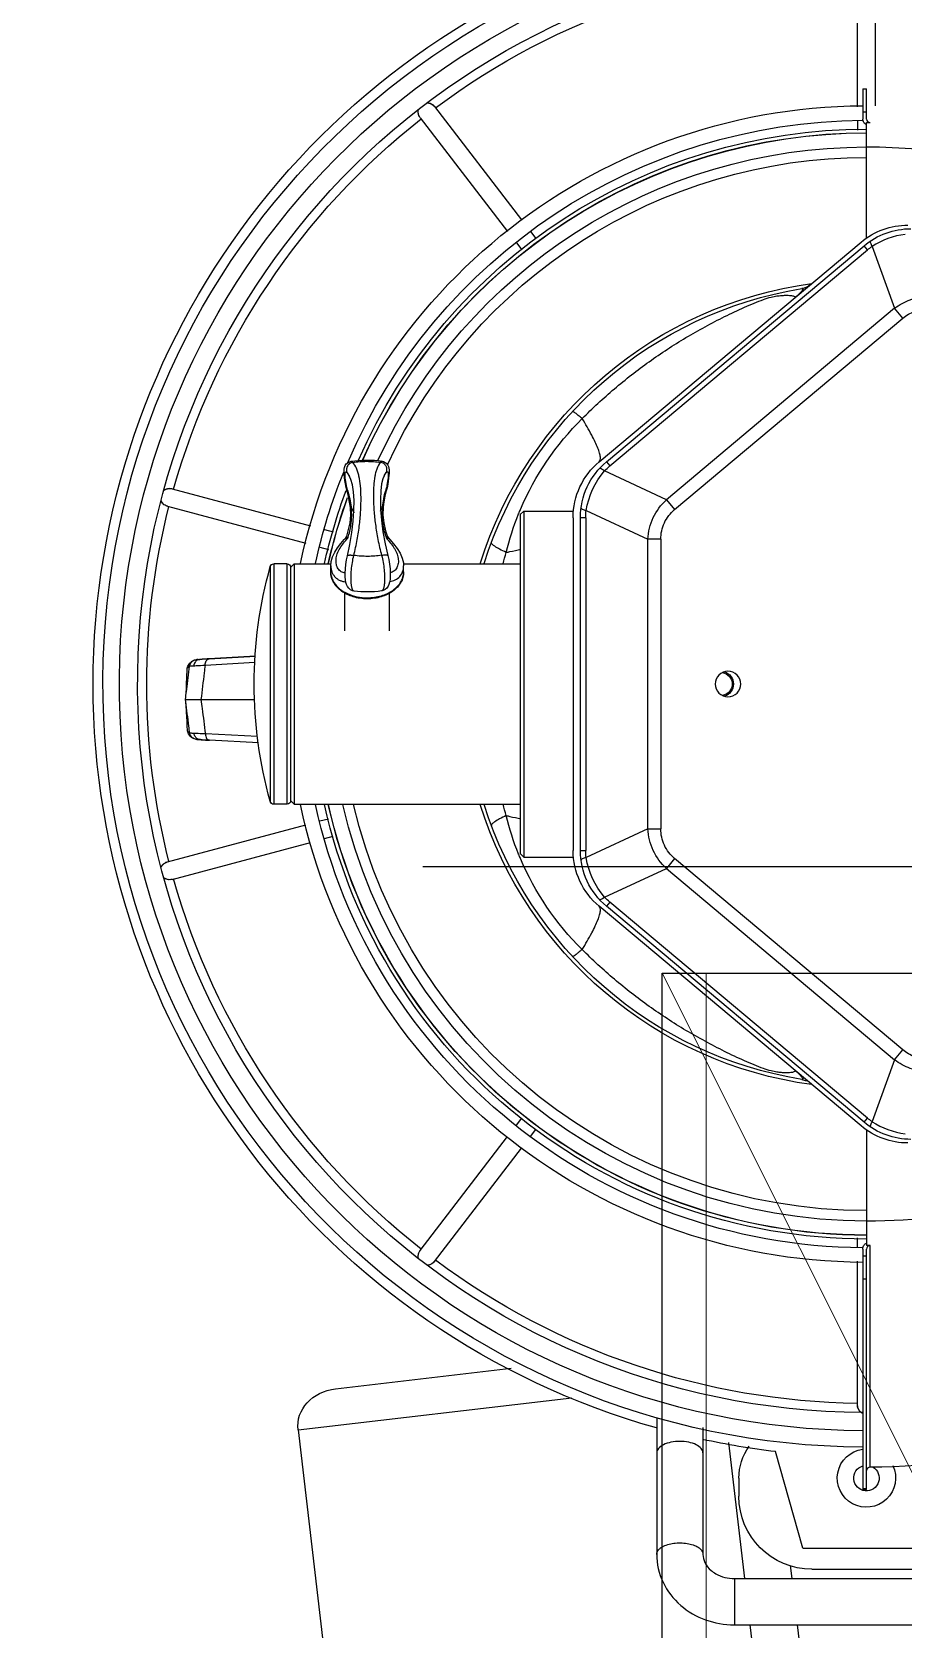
# Model space of a CAD drawing. Header units: millimetres. Extents: x 12325263 to 13848842, y -1463133 to 573208.
# Drawn here: x 12575274.5 to 12575513.5, y -836980.2 to -836541.7 of the extents above; entities that cross this region are included whole.
import ezdxf
from ezdxf.xclip import XClip

# ---------------------------------------------------------------- set-up
doc = ezdxf.new("R2010")
doc.units = ezdxf.units.MM
doc.header["$LTSCALE"] = 1000
doc.header["$XCLIPFRAME"] = 0
doc.linetypes.add('DASH', pattern=[0.35, 0.25, -0.1])
for name, color, linetype in [('fur202301', 252, 'Continuous'), ('WALL', 5, 'Continuous'), ('WALL-SHATCH', 8, 'Continuous'), ('建筑-楼板开洞', 251, 'Continuous')]:
    doc.layers.add(name, color=color, linetype=linetype)

# ---------------------------------------------------------------- blocks, each defined once
blk = doc.blocks.new('adgshg13-A$C7F010FC0')
at = {"layer": 'WALL-SHATCH'}
h = blk.add_hatch(color=256, dxfattribs=at)
h.dxf.hatch_style = 1
h.paths.add_polyline_path([(-60384.17, -16880.9), (-763.16, 197.48), (12587.62, -13153.3), (12587.62, -157996.02), (-162964.85, -188820.43), (-171262.38, -180522.9), (-171262.38, -31310.9), (-150707.19, -10755.71), (-131860.08, -7980.9), (-99162.38, -7980.9), (-99162.38, -4980.9), (-76620.43, -4980.9), (-70107.65, -16880.9)], flags=16)
h.paths.add_polyline_path([(-60091.23, -16380.9), (-646.88, 646.88), (12987.62, -12987.62), (12987.62, -158331.9), (-163100.58, -189250.38), (-171662.38, -180688.59), (-171662.38, -31145.21), (-150777.9, -10260.73), (-131896.69, -7480.9), (-99562.38, -7480.9), (-99562.38, -4580.9), (-76365.55, -4580.9), (-69907.51, -16380.9)])
blk = doc.blocks.new('A$C4C7A72D3')
at = {"layer": 'WALL', "color": 1}
blk.add_blockref('adgshg13-A$C7F010FC0', (210433.01, 205503.57), dxfattribs=at)
blk = doc.blocks.new('asdgag2019062015124153300')
at = {"color": 1, "linetype": 'DASH', "lineweight": 9, "ltscale": 200}
blk.add_line((0, -600), (1200, 0), dxfattribs=at)
at = {"color": 1, "lineweight": 9}
blk.add_line((0, -587.88), (1200, -587.88), dxfattribs=at)
at = {"color": 2}
blk.add_lwpolyline([(0, 0), (1200, 0), (1200, -600), (0, -600)], close=True, dxfattribs=at)
blk = doc.blocks.new('asdgag2019061814540468187')
at = {"color": 2}
for p, q in [((66.69, -453.71), (66.69, -381.29)), ((79.39, -453.71), (79.39, -381.29)), ((81.98, -432.5), (81.98, -398.5)), ((87.78, -435), (87.78, -400)), ((221.82, -409.77), (224.53, -407.5)), ((224.53, -407.5), (277.09, -470.14)), ((372.87, -470.14), (425.43, -407.5)), ((425.43, -407.5), (428.14, -409.77)), ((221.82, -409.77), (204.84, -415.96)), ((274.38, -472.41), (221.82, -409.77)), ((428.14, -409.77), (375.58, -472.41)), ((445.12, -415.96), (428.14, -409.77)), ((483.73, -415), (520, -415)), ((103.85, -417.5), (169.87, -417.5)), ((103.85, -417.5), (103.85, -418.5)), ((169.87, -418.5), (103.85, -418.5)), ((104.14, -418.5), (104.14, -417.5)), ((127.08, -420), (166.49, -420)), ((161.59, -417.5), (161.59, -418.5)), ((167.98, -418.5), (167.98, -417.5)), ((169.87, -418.5), (169.87, -418.5)), ((170.48, -420), (172.9, -420)), ((202.7, -417.5), (170.81, -417.5)), ((203.66, -418.96), (263.98, -490.86)), ((204.66, -418.15), (205.78, -417.21)), ((204.66, -418.15), (263.98, -488.86)), ((205.78, -417.21), (265.11, -487.91)), ((384.85, -487.91), (444.18, -417.21)), ((385.97, -488.86), (445.3, -418.15)), ((385.97, -490.86), (446.3, -418.96)), ((444.18, -417.21), (445.3, -418.15)), ((447.26, -417.5), (479.15, -417.5)), ((479.48, -420), (477.06, -420)), ((480.09, -417.5), (488.37, -417.5)), ((480.09, -418.5), (480.09, -418.5)), ((488.37, -418.5), (480.09, -418.5)), ((481.98, -417.5), (481.98, -418.5)), ((483.47, -420), (522.41, -420)), ((488.37, -418.5), (488.37, -417.5)), ((45.94, -434), (66.69, -436.43)), ((79.39, -437.91), (82.96, -438.33)), ((87.78, -435), (114.26, -442.5)), ((66.69, -449.51), (54.36, -448.07)), ((116.74, -455.36), (79.39, -450.99)), ((79.39, -453.71), (66.69, -453.71)), ((106.98, -452.5), (101.98, -452.5)), ((120.89, -462.36), (86.03, -462.36)), ((266.49, -489.35), (274.38, -472.41)), ((277.09, -470.14), (274.38, -472.41)), ((375.58, -472.41), (372.87, -470.14)), ((375.58, -472.41), (383.47, -489.35)), ((123.65, -475.06), (86.03, -475.06)), ((285.22, -477.46), (277.32, -494.4)), ((285.22, -477.46), (285.22, -473.93)), ((364.74, -473.93), (285.22, -473.93)), ((285.22, -477.46), (364.74, -477.46)), ((364.74, -473.93), (364.74, -477.46)), ((372.64, -494.4), (364.74, -477.46)), ((265.11, -487.91), (263.98, -488.86)), ((385.97, -488.86), (384.85, -487.91)), ((279.31, -496), (279.31, -494.54)), ((370.65, -494.54), (279.31, -494.54)), ((370.65, -494.54), (370.65, -496)), ((120.25, -573.48), (129.03, -498.31)), ((277.48, -511.5), (277.48, -497.92)), ((279.31, -496), (370.65, -496)), ((370.65, -498), (279.31, -498)), ((372.48, -511.5), (372.48, -497.92)), ((200.73, -509.69), (202.65, -508.22)), ((449.23, -509.69), (447.31, -508.22)), ((166.45, -535.99), (197.55, -512.13)), ((203.9, -513.56), (205.82, -512.09)), ((278.48, -512.5), (277.48, -511.5)), ((372.48, -511.5), (277.48, -511.5)), ((371.48, -512.5), (278.48, -512.5)), ((291.98, -574.5), (291.98, -512.5)), ((357.98, -544.54), (357.98, -512.5)), ((371.48, -512.5), (372.48, -511.5)), ((446.06, -513.56), (444.14, -512.09)), ((483.51, -535.99), (452.41, -512.13)), ((131.52, -563.17), (137.15, -515.02)), ((169.5, -539.96), (200.73, -515.99)), ((480.46, -539.96), (449.23, -515.99)), ((166.47, -535.98), (165.8, -536.72)), ((484.51, -538.09), (484.52, -537.65)), ((167.5, -540.46), (167.63, -540.5)), ((480.45, -539.95), (481.33, -540.4)), ((355.74, -544.5), (357.43, -544.5)), ((358.21, -544.55), (357.4, -544.5)), ((339.58, -548.35), (349.94, -548.35)), ((350.53, -550.57), (350.53, -550.57)), ((360.23, -548.81), (360.23, -548.81)), ((365.01, -548.6), (365.01, -548.6)), ((365.1, -549.27), (365.1, -549.08)), ((365.67, -549.01), (365.67, -549.01)), ((378.88, -549.06), (378, -549.27)), ((382.14, -549.84), (383.01, -549.25)), ((386.17, -550.38), (386.17, -550.38)), ((348.38, -554.43), (348.38, -554.59)), ((339.58, -560.65), (349.93, -560.65)), ((350.49, -558.12), (350.49, -558.12)), ((360.17, -559.93), (360.17, -559.93)), ((365.61, -560.12), (365.61, -560.12)), ((382.95, -560), (381.96, -559.31)), ((381.96, -559.31), (381.96, -559.31)), ((386.13, -558.92), (386.13, -558.93)), ((120.25, -573.48), (40.79, -564.19)), ((282.54, -566.22), (283.17, -563.88)), ((287.38, -567.47), (288.01, -565.13)), ((355.74, -564.5), (355.68, -564.5)), ((355.74, -564.5), (357.46, -564.5)), ((357.43, -564.5), (357.37, -564.5)), ((357.98, -574.5), (357.98, -564.45)), ((362.58, -567.47), (361.95, -565.13)), ((367.42, -566.22), (366.79, -563.88)), ((271.34, -608.01), (281.51, -570.08)), ((276.17, -609.3), (286.35, -571.33)), ((373.78, -609.3), (363.61, -571.33)), ((378.61, -608.01), (368.45, -570.08)), ((292.98, -575.5), (291.98, -574.5)), ((357.98, -574.5), (291.98, -574.5)), ((291.98, -576.5), (291.98, -580.12)), ((291.98, -576.5), (357.98, -576.5)), ((356.98, -575.5), (292.98, -575.5)), ((356.98, -575.5), (357.98, -574.5)), ((357.98, -576.5), (357.98, -580.12)), ((357.98, -580.12), (291.98, -580.12)), ((357.25, -581.08), (292.71, -581.08)), ((308.87, -584.35), (309.54, -597.81)), ((308.88, -584.35), (309.55, -597.81)), ((310.58, -584.62), (311.29, -598.9)), ((320.71, -600.11), (320.77, -585.41)), ((330.15, -598.97), (330.94, -585.31)), ((331.9, -597.9), (332.63, -585.18)), ((332.64, -585.18), (331.9, -597.96)), ((309.54, -597.81), (309.59, -598.64)), ((309.55, -597.87), (309.55, -597.81)), ((309.55, -597.87), (309.55, -597.87)), ((309.59, -598.64), (309.67, -599.82)), ((309.67, -599.82), (309.72, -600.44)), ((309.71, -600.28), (309.71, -600.32)), ((309.72, -600.35), (309.71, -600.29)), ((309.71, -600.32), (309.72, -600.73)), ((309.71, -600.32), (309.72, -600.44)), ((309.72, -600.46), (309.72, -600.4)), ((320.7, -604.08), (320.71, -600.11)), ((331.7, -600.53), (331.77, -599.87)), ((331.71, -600.41), (331.7, -600.53)), ((331.71, -600.37), (331.71, -600.41)), ((331.71, -600.37), (331.71, -600.44)), ((331.9, -597.95), (331.9, -597.9)), ((309.72, -600.73), (309.73, -600.91)), ((310.07, -602.28), (310.33, -602.62)), ((310.31, -602.59), (310.56, -602.94)), ((310.33, -602.62), (310.72, -602.92)), ((310.56, -602.94), (311.32, -603.56)), ((310.72, -602.92), (310.77, -602.95)), ((310.77, -602.95), (311.5, -603.19)), ((311.32, -603.56), (312.11, -603.79)), ((312.11, -603.79), (312.4, -603.81)), ((312.11, -603.79), (312.11, -603.79)), ((312.4, -603.81), (312.72, -603.83)), ((312.72, -603.83), (313.03, -603.86)), ((313.03, -603.86), (313.34, -603.87)), ((313.34, -603.87), (313.8, -603.9)), ((313.8, -603.9), (314.4, -603.93)), ((314.4, -603.93), (316.28, -604.01)), ((316.28, -604.01), (316.97, -604.05)), ((316.97, -604.05), (317.37, -604.07)), ((317.37, -604.07), (317.75, -604.09)), ((317.75, -604.09), (318.11, -604.11)), ((318.11, -604.11), (318.43, -604.13)), ((318.43, -604.13), (318.72, -604.16)), ((318.72, -604.16), (318.96, -604.18)), ((318.96, -604.18), (319.17, -604.19)), ((319.17, -604.19), (319.38, -604.21)), ((319.38, -604.21), (319.58, -604.23)), ((319.58, -604.23), (319.76, -604.25)), ((319.76, -604.25), (319.93, -604.27)), ((319.93, -604.27), (320.09, -604.29)), ((320.09, -604.29), (320.24, -604.31)), ((320.13, -604.29), (320.7, -604.36)), ((320.24, -604.31), (320.36, -604.32)), ((320.36, -604.32), (320.41, -604.33)), ((320.61, -604.35), (320.62, -604.35)), ((320.62, -604.35), (320.63, -604.36)), ((320.7, -604.36), (320.7, -604.08)), ((320.7, -604.36), (320.85, -604.34)), ((320.7, -604.36), (320.7, -604.36)), ((320.7, -604.36), (320.75, -604.36)), ((320.75, -604.36), (320.75, -604.36)), ((320.76, -604.36), (320.81, -604.35)), ((320.81, -604.35), (321, -604.33)), ((320.85, -604.34), (321.28, -604.29)), ((321, -604.33), (321.15, -604.31)), ((321.15, -604.31), (321.35, -604.29)), ((321.35, -604.29), (321.54, -604.27)), ((321.54, -604.27), (321.7, -604.25)), ((321.7, -604.25), (321.87, -604.24)), ((321.87, -604.24), (322.11, -604.22)), ((322.11, -604.22), (322.33, -604.2)), ((322.33, -604.2), (322.62, -604.18)), ((322.62, -604.18), (322.99, -604.15)), ((322.99, -604.15), (323.43, -604.12)), ((323.43, -604.12), (323.93, -604.1)), ((323.93, -604.1), (324.47, -604.07)), ((324.47, -604.07), (325.05, -604.05)), ((325.05, -604.05), (326.91, -603.98)), ((326.91, -603.98), (327.56, -603.96)), ((327.56, -603.96), (328.22, -603.92)), ((329.29, -603.86), (329.93, -603.71)), ((329.29, -603.86), (329.29, -603.86)), ((329.9, -603.26), (330.64, -603.02)), ((330.69, -602.99), (330.64, -603.02)), ((330.64, -603.02), (330.69, -603)), ((330.69, -603), (330.8, -602.92)), ((331, -602.81), (331.08, -602.7)), ((271.54, -609.92), (271.78, -610.23))]:
    blk.add_line(p, q, dxfattribs=at)
for points in [[(125.22, -419.23), (125.26, -419.3), (126.11, -419.82), (127.1, -420)], [(165.8, -536.72), (165.45, -537.62), (165.45, -538.09)], [(484.52, -537.65), (484.16, -536.72), (483.49, -535.98)], [(167.63, -540.5), (168.62, -540.4), (169.52, -539.94)], [(481.33, -540.4), (482.29, -540.51), (482.46, -540.46)], [(365.01, -548.6), (364.64, -548.27), (363.48, -547.25), (362.22, -546.26), (360.89, -545.44), (359.54, -544.86), (358.21, -544.55)], [(360.23, -548.81), (359.15, -548.56), (357.89, -548.35), (356.64, -548.21), (355.48, -548.16), (354.48, -548.17), (353.64, -548.24), (352.95, -548.36), (352.35, -548.53), (351.81, -548.77), (351.32, -549.12), (350.91, -549.59), (350.64, -550.13), (350.53, -550.57)], [(382.13, -549.84), (381.36, -550.17), (379.91, -550.55), (377.99, -550.79), (375.64, -550.89), (372.94, -550.83), (369.96, -550.6), (366.77, -550.19), (363.46, -549.59), (360.23, -548.81)], [(365.67, -549.01), (365.47, -548.92), (365.17, -548.74), (365.01, -548.6)], [(373.52, -550.1), (371.45, -550.18), (369.27, -549.98), (367.08, -549.47), (365.67, -549.01)], [(378, -549.27), (376.56, -549.62), (374.98, -549.92), (373.52, -550.1)], [(386.17, -550.38), (386.07, -549.99), (385.84, -549.53), (385.52, -549.14), (385.11, -548.83), (384.66, -548.63), (384.21, -548.52), (383.78, -548.47), (383.32, -548.46), (382.8, -548.48), (382.2, -548.53), (381.5, -548.61), (380.71, -548.72), (379.83, -548.87), (378.88, -549.06)], [(350.49, -558.12), (350.59, -558.56), (350.87, -559.11), (351.27, -559.58), (351.76, -559.93), (352.3, -560.17), (352.9, -560.34), (353.59, -560.45), (354.42, -560.52), (355.42, -560.54), (356.57, -560.49), (357.82, -560.37), (359.07, -560.17), (360.17, -559.93)], [(357.46, -564.5), (358.62, -564.39), (359.89, -564.02), (361.15, -563.42), (362.37, -562.64), (363.54, -561.74), (364.62, -560.81), (364.94, -560.51)], [(360.17, -559.93), (363.32, -559.22), (366.57, -558.67), (369.73, -558.31), (372.7, -558.13), (375.39, -558.12), (377.75, -558.26), (379.69, -558.55), (381.17, -558.95), (381.96, -559.31)], [(364.94, -560.51), (365.12, -560.37), (365.42, -560.2), (365.61, -560.12)], [(365.61, -560.12), (367.01, -559.68), (369.2, -559.2), (371.38, -559.02), (373.47, -559.12)], [(373.47, -559.12), (374.93, -559.33), (376.51, -559.64), (377.94, -560.01)], [(377.94, -560.01), (378.9, -560.24), (379.91, -560.45), (380.84, -560.61), (381.67, -560.72), (382.38, -560.8), (382.99, -560.84), (383.52, -560.84), (384, -560.8), (384.47, -560.71), (384.95, -560.52), (385.39, -560.23), (385.75, -559.84), (386.01, -559.36), (386.13, -558.93)], [(331.64, -601.58), (331.66, -601.42), (331.68, -601.3), (331.68, -601.17), (331.69, -601.02), (331.7, -600.84), (331.71, -600.41)], [(331.77, -599.87), (331.86, -598.68), (331.9, -597.95)], [(309.73, -600.91), (309.74, -601.06), (309.74, -601.18), (309.75, -601.29), (309.76, -601.42), (309.8, -601.62)], [(309.8, -601.62), (309.89, -601.93), (310.07, -602.28)], [(328.22, -603.92), (328.55, -603.91), (328.88, -603.88), (329.21, -603.86), (329.29, -603.86)], [(329.93, -603.71), (330.7, -603.18), (331, -602.81)], [(330.8, -602.92), (331.18, -602.59), (331.43, -602.21)], [(331.43, -602.21), (331.58, -601.85), (331.64, -601.58)], [(271.35, -608), (271.27, -608.99), (271.54, -609.92)], [(274.76, -610.98), (275.03, -610.87), (275.75, -610.19), (276.18, -609.28)], [(373.78, -609.29), (374.21, -610.19), (374.9, -610.86), (375.2, -610.98)], [(378.18, -610.23), (378.41, -609.94), (378.69, -608.99), (378.61, -607.99)]]:
    blk.add_lwpolyline(points, dxfattribs=at)
blk.add_circle((324.98, -455.5), 3.5, dxfattribs=at)
for centre, radius, start, end in [((324.98, -417.5), 215, 125.9304, 179.7347), ((324.98, -417.5), 147.5, 148.828, 180), ((324.98, -417.5), 147.5, 0, 21.9569), ((218.98, -406.11), 20, 180, 220), ((219.98, -405.3), 20, 180, 220), ((429.98, -405.3), 20, 320, 0), ((430.98, -406.11), 20, 320, 0), ((106.98, -417.5), 8, 64.5178, 352.8008), ((106.98, -417.5), 3.5, 28.885, 343.318), ((217.28, -407.56), 15.01, 213.9975, 219.9979), ((432.68, -407.56), 15.01, 320.0021, 326.0025), ((324.98, -417.5), 209.5, 180.2743, 357.489), ((324.98, -417.5), 205, 180.2816, 357.7454), ((324.98, -417.5), 200, 180.2886, 358.5712), ((127.08, -417.35), 2.65, 243.9583, 247.768), ((127.08, -417.33), 2.67, 247.8248, 264.972), ((127.08, -417.3), 2.7, 265.0143, 269.984), ((324.98, -417.5), 197.5, 180.7156, 216.7761), ((324.98, -417.5), 158.78, 180.3632, 257.9791), ((324.98, -417.5), 154.78, 180.363, 257.665), ((169.76, -416.55), 1.98, 318.8452, 331.4256), ((324.98, -417.5), 152.36, 180.0019, 257.467), ((324.98, -417.5), 151.33, 180, 257.3775), ((324.98, -417.5), 151.29, 180, 257.3739), ((324.98, -417.5), 147.44, 180, 257.0405), ((324.98, -417.5), 144.57, 180.0007, 256.7777), ((324.98, -417.5), 158.78, 282.0209, 359.6368), ((324.98, -417.5), 144.57, 294.5893, 0.0007), ((324.98, -417.5), 154.78, 293.1491, 359.6372), ((324.98, -417.5), 147.44, 294.5959, 0), ((324.98, -417.5), 152.36, 293.7837, 359.9981), ((324.98, -417.5), 151.29, 293.9809, 0), ((324.98, -417.5), 151.33, 293.9732, 0), ((324.98, -417.5), 197.5, 323.2239, 359.272), ((101.98, -432.5), 20, 180, 270), ((324.98, -417.5), 111, 187.795, 252.6858), ((211.49, -436.07), 5, 9.294, 24.647), ((324.98, -417.5), 111, 287.3137, 352.2088), ((438.47, -436.07), 5, 140, 170.706), ((324.98, -417.5), 110, 189.294, 252.503), ((324.98, -417.5), 110, 287.4966, 350.706), ((324.98, -417.5), 212.2, 186.7659, 192.2439), ((106.98, -437.5), 15, 270, 305.5493), ((90.13, -453.71), 23.44, 180, 180.2373), ((324.98, -457.5), 3.5, 17.4047, 162.3877), ((324.98, -457.5), 3.17, 8.2639, 171.5963), ((324.98, -417.5), 212.2, 195.7526, 344.2474), ((279.31, -476), 20, 220, 270), ((279.31, -478), 20, 220, 270), ((276.61, -478.26), 15.02, 220.0042, 227.6081), ((277.19, -496.86), 13.07, 144.963, 145.3307), ((280.73, -472.96), 21.72, 229.0251, 260.9749), ((370.65, -476), 20, 270, 320), ((370.65, -478), 20, 270, 320), ((369.23, -472.96), 21.72, 279.0251, 310.9749), ((373.35, -478.26), 15.02, 312.3919, 319.9958), ((372.77, -496.86), 13.07, 34.6694, 35.037), ((264.69, -491.03), 13.07, 344.6694, 345.037), ((279.31, -479.52), 15.02, 262.3919, 269.9958), ((370.65, -479.52), 15.02, 270.0042, 277.6081), ((385.27, -491.03), 13.07, 194.963, 195.3307), ((308.03, -439.94), 78.84, 224.8191, 246.8516), ((341.92, -439.94), 78.84, 293.1543, 315.1863), ((307.62, -440.77), 77.91, 246.8898, 247.8704), ((307.12, -442.08), 76.51, 247.8462, 256.1927), ((342.84, -442.04), 76.55, 283.7947, 292.1378), ((342.54, -441.25), 77.39, 292.1262, 293.1136), ((327.23, -371.96), 149.43, 255.121, 256.3483), ((322.96, -372.85), 148.51, 283.6435, 284.8785), ((167.95, -538.06), 2.53, 168.9965, 181.4105), ((168.07, -538.1), 2.66, 136.3524, 148.8766), ((168.08, -538.11), 2.68, 127.515, 136.3623), ((481.86, -538.13), 2.7, 47.5786, 52.4839), ((481.88, -538.1), 2.67, 30.3995, 47.537), ((481.89, -538.1), 2.65, 25.921, 30.3425), ((481.99, -538.06), 2.55, 358.6741, 10.8506), ((167.89, -537.96), 2.55, 260.8637, 265.9997), ((167.88, -537.85), 2.65, 280.921, 285.3425), ((167.88, -537.84), 2.67, 285.3995, 302.537), ((167.86, -537.82), 2.7, 302.5786, 307.4839), ((324.98, -417.5), 197.5, 218.2227, 254.2802), ((324.98, -417.5), 197.5, 285.7197, 321.7771), ((482.09, -537.83), 2.68, 232.515, 241.3623), ((482.08, -537.85), 2.66, 241.3524, 253.8766), ((482.07, -537.98), 2.53, 273.8422, 279.2818), ((378.92, -554.5), 28.66, 172.1192, 187.2551), ((350.89, -550.62), 0.363, 170.7972, 171.6686), ((385.76, -554.48), 25.73, 171.1967, 179.722), ((369.59, -556.75), 8.73, 119.8301, 121.0269), ((362.89, -529.98), 22.97, 294.6232, 297.8566), ((370.58, -522.84), 27.62, 276.3181, 285.7568), ((360.19, -554.5), 25.93, 359.6833, 8.1491), ((357.91, -554.5), 28.56, 351.0828, 8.2917), ((385.96, -554.5), 25.93, 179.6833, 188.1491), ((360.39, -554.52), 25.73, 351.1967, 359.7221), ((350.81, -558.08), 0.329, 187.7666, 188.7025), ((324.98, -417.5), 152.36, 282.533, 290.4099), ((324.98, -417.5), 154.78, 282.335, 292.0635), ((324.98, -417.5), 151.29, 282.6261, 289.7672), ((324.98, -417.5), 151.33, 282.6225, 289.7949), ((362.46, -579), 22.94, 61.0185, 65.577), ((370.24, -586.17), 27.44, 73.5267, 83.0291), ((355.74, -559.5), 5, 265.6437, 269.3754), ((355.74, -559.02), 5.48, 269.4389, 270), ((292.98, -576.5), 1, 90, 180), ((356.98, -576.5), 1, 0, 90), ((292.98, -580.12), 1, 180, 254.4007), ((324.98, -465.5), 120, 254.4362, 285.5993), ((356.98, -580.12), 1, 285.5993, 0), ((289.08, -599.13), 42.65, 357.6387, 358.1746), ((273.92, -608.7), 2.66, 173.0606, 186.4054), ((273.93, -608.7), 2.67, 165.0129, 173.0701), ((273.57, -608.6), 2.7, 340.0489, 344.984), ((324.98, -417.5), 197.5, 255.7183, 284.2817), ((376.37, -608.61), 2.67, 195.0129, 203.0701), ((376.01, -608.71), 2.7, 10.0489, 14.984), ((376.05, -608.7), 2.65, 348.6387, 352.8108), ((376.04, -608.7), 2.67, 352.8677, 10.007), ((273.79, -608.74), 2.53, 209.5058, 217.2988), ((273.61, -608.62), 2.65, 318.6387, 322.8108), ((273.6, -608.61), 2.67, 322.8677, 340.007), ((376.36, -608.61), 2.66, 203.0606, 216.4054), ((376.16, -608.73), 2.54, 322.8306, 330.4747)]:
    blk.add_arc(centre, radius, start, end, dxfattribs=at)
for centre, major_axis, ratio, start_param, end_param in [((347.8, -417.5), (176.99, 0), 0.991656, 3.13593, 3.141593), ((302.16, -417.5), (176.99, 0), 0.991656, 0, 0.005663), ((121.59, -562.01), (1.34, 11.47), 0.866025, 3.141593, 4.712389)]:
    blk.add_ellipse(centre, major_axis=major_axis, ratio=ratio, start_param=start_param, end_param=end_param, dxfattribs=at)
for points, knots in [([(218.52, -400.68), (218.59, -402.31), (219.22, -405.58), (220.83, -408.48), (221.82, -409.77)], [0, 0, 0, 0, 0.5, 1, 1, 1, 1]), ([(428.14, -409.77), (429.13, -408.48), (430.74, -405.58), (431.37, -402.31), (431.44, -400.68)], [0, 0, 0, 0, 0.5, 1, 1, 1, 1]), ([(109.98, -416.5), (109.98, -416.76), (109.79, -417.27), (109.28, -417.5), (109.04, -417.5)], [0, 0, 0, 0, 0.510722, 1, 1, 1, 1]), ([(204.12, -416.31), (203.96, -416.38), (203.74, -416.47), (203.5, -416.52), (203.41, -416.5), (203.4, -416.48)], [0, 0, 0, 0, 0.694775, 0.891433, 1, 1, 1, 1]), ([(204.84, -415.96), (204.77, -415.99), (204.53, -416.12), (204.29, -416.24), (204.12, -416.31)], [0, 0, 0, 0, 0.280943, 1, 1, 1, 1]), ([(446.56, -416.48), (446.53, -416.52), (446.35, -416.51), (446.08, -416.42), (445.63, -416.22), (445.31, -416.06), (445.12, -415.96)], [0, 0, 0, 0, 0.091837, 0.288785, 0.593852, 1, 1, 1, 1]), ([(169.87, -418.5), (170.25, -418.5), (170.78, -418.31), (171.16, -417.96), (171.25, -417.86)], [0, 0, 0, 0, 0.743256, 1, 1, 1, 1]), ([(478.88, -418.03), (478.96, -418.1), (479.32, -418.36), (479.76, -418.5), (480.09, -418.5)], [0, 0, 0, 0, 0.254832, 1, 1, 1, 1]), ([(219.03, -437.28), (218.67, -436.86), (218.17, -436.28), (217.5, -435.62), (217.12, -435.28), (216.82, -435.07), (216.61, -434.97), (216.48, -434.99), (216.4, -435.09), (216.41, -435.2), (216.42, -435.27)], [0, 0, 0, 0, 0.441433, 0.612232, 0.747018, 0.844444, 0.905113, 0.92485, 0.94337, 1, 1, 1, 1]), ([(219.03, -437.28), (218.99, -437.23), (218.9, -437.13), (218.63, -437.08), (218.46, -437.43), (218.36, -437.82), (218.25, -438.61), (218.23, -439.61), (218.3, -440.87), (218.44, -442.18), (218.76, -443.86), (219.44, -445.95), (220.41, -448.39), (221.95, -451.95), (224.08, -456.45), (226.86, -461.8), (229.85, -467.04), (233.05, -472.17), (237.6, -478.82), (243.79, -486.76), (249.26, -492.68), (252.11, -495.51)], [0, 0, 0, 0, 0.003097, 0.005265, 0.01106, 0.016381, 0.023678, 0.045051, 0.059919, 0.078384, 0.102028, 0.134068, 0.173475, 0.215642, 0.302167, 0.3895, 0.476704, 0.56389, 0.651224, 0.826019, 1, 1, 1, 1]), ([(397.85, -495.51), (400.7, -492.68), (406.17, -486.76), (412.36, -478.82), (416.91, -472.17), (420.11, -467.04), (423.1, -461.8), (425.88, -456.46), (428.01, -451.94), (429.55, -448.39), (430.52, -445.95), (431.2, -443.86), (431.52, -442.18), (431.66, -440.87), (431.72, -439.61), (431.71, -438.61), (431.6, -437.82), (431.5, -437.43), (431.33, -437.08), (431.06, -437.13), (430.97, -437.23), (430.93, -437.28)], [0, 0, 0, 0, 0.173976, 0.348783, 0.436116, 0.523297, 0.610507, 0.697806, 0.784351, 0.826622, 0.865918, 0.897989, 0.921672, 0.940053, 0.954907, 0.97633, 0.983611, 0.988927, 0.994731, 0.9969, 1, 1, 1, 1]), ([(433.54, -435.27), (433.55, -435.2), (433.56, -435.09), (433.48, -434.99), (433.35, -434.97), (433.14, -435.07), (432.84, -435.28), (432.46, -435.62), (431.79, -436.28), (431.28, -436.86), (430.93, -437.28)], [0, 0, 0, 0, 0.0566, 0.075117, 0.094858, 0.155543, 0.252983, 0.387776, 0.558577, 1, 1, 1, 1]), ([(72.04, -468.48), (70.33, -466.5), (67.62, -461.8), (66.7, -456.48), (66.69, -453.81)], [0, 0, 0, 0, 0.495472, 1, 1, 1, 1]), ([(81.64, -460.16), (81.3, -459.76), (79.96, -457.87), (79.39, -455.49), (79.39, -453.71)], [0, 0, 0, 0, 0.231173, 1, 1, 1, 1]), ([(86.03, -462.36), (85.27, -462.36), (83.58, -461.95), (82.24, -460.85), (81.64, -460.16)], [0, 0, 0, 0, 0.455946, 1, 1, 1, 1]), ([(86.03, -475.06), (86.47, -475.06), (87.17, -474.73), (87.84, -473.98), (88.71, -472.51), (89.17, -470.45), (89.23, -468.1), (89.02, -466.32), (88.56, -464.74), (87.9, -463.47), (87.06, -462.6), (86.35, -462.36), (86.03, -462.36)], [0, 0, 0, 0, 0.085457, 0.137969, 0.198383, 0.418296, 0.539956, 0.658995, 0.768025, 0.86141, 0.937195, 1, 1, 1, 1]), ([(113.89, -462.36), (114.33, -462.36), (115.32, -462.84), (116.28, -464.33), (116.92, -466.36), (117.07, -467.9), (117.07, -468.71)], [0, 0, 0, 0, 0.171157, 0.396158, 0.680362, 1, 1, 1, 1]), ([(86.03, -475.06), (83.41, -475.06), (78.08, -473.84), (73.78, -470.49), (72.04, -468.48)], [0, 0, 0, 0, 0.495731, 1, 1, 1, 1]), ([(117.07, -468.71), (117.07, -469.53), (116.92, -471.07), (116.28, -473.1), (115.32, -474.59), (114.33, -475.06), (113.89, -475.06)], [0, 0, 0, 0, 0.319638, 0.603842, 0.828843, 1, 1, 1, 1]), ([(274.38, -472.41), (275.77, -473.9), (279.13, -476.38), (283.19, -477.36), (285.22, -477.46)], [0, 0, 0, 0, 0.499999, 1, 1, 1, 1]), ([(277.09, -470.14), (278.08, -471.31), (280.57, -473.3), (283.69, -473.93), (285.22, -473.93)], [0, 0, 0, 0, 0.499999, 1, 1, 1, 1]), ([(364.74, -473.93), (366.27, -473.93), (369.39, -473.3), (371.88, -471.31), (372.87, -470.14)], [0, 0, 0, 0, 0.500001, 1, 1, 1, 1]), ([(364.74, -477.46), (366.77, -477.36), (370.83, -476.38), (374.19, -473.9), (375.58, -472.41)], [0, 0, 0, 0, 0.500001, 1, 1, 1, 1]), ([(252.11, -495.51), (253.6, -494.59), (255.72, -493.34), (258.46, -491.95), (260.09, -491.23), (261.49, -490.74), (262.71, -490.46), (263.7, -490.51), (263.98, -490.86)], [0, 0, 0, 0, 0.401119, 0.564434, 0.701571, 0.812257, 0.897133, 1, 1, 1, 1]), ([(265.82, -490.77), (265.78, -490.74), (265.79, -490.55), (265.99, -490.11), (266.24, -489.71), (266.44, -489.42)], [0, 0, 0, 0, 0.103537, 0.301711, 1, 1, 1, 1]), ([(383.52, -489.42), (383.56, -489.48), (383.7, -489.68), (383.83, -489.88), (383.91, -490.04)], [0, 0, 0, 0, 0.278238, 1, 1, 1, 1]), ([(383.91, -490.04), (384, -490.19), (384.12, -490.39), (384.2, -490.72), (384.14, -490.77)], [0, 0, 0, 0, 0.684161, 1, 1, 1, 1]), ([(385.97, -490.86), (386.26, -490.51), (387.25, -490.46), (388.47, -490.74), (389.86, -491.23), (391.5, -491.95), (394.24, -493.34), (396.36, -494.59), (397.85, -495.51)], [0, 0, 0, 0, 0.102732, 0.187581, 0.298487, 0.435853, 0.599137, 1, 1, 1, 1]), ([(277.3, -494.48), (277.2, -494.83), (277.06, -495.27), (276.84, -495.71), (276.71, -495.83), (276.66, -495.82)], [0, 0, 0, 0, 0.698289, 0.896463, 1, 1, 1, 1]), ([(373.3, -495.82), (373.25, -495.83), (373.11, -495.71), (372.9, -495.27), (372.76, -494.83), (372.66, -494.48)], [0, 0, 0, 0, 0.103537, 0.301711, 1, 1, 1, 1]), ([(252.11, -495.51), (251.81, -495.86), (251.29, -496.48), (250.71, -497.21), (250.39, -497.66), (250.24, -497.89), (250.17, -498.02), (250.14, -498.12), (250.16, -498.13)], [0, 0, 0, 0, 0.423857, 0.735971, 0.84728, 0.928083, 0.978307, 1, 1, 1, 1]), ([(397.85, -495.51), (398.15, -495.86), (398.66, -496.48), (399.24, -497.21), (399.56, -497.65), (399.71, -497.89), (399.79, -498.02), (399.82, -498.12), (399.8, -498.13)], [0, 0, 0, 0, 0.42268, 0.733899, 0.845658, 0.927192, 0.978079, 1, 1, 1, 1]), ([(288.86, -516.38), (288.79, -516.03), (288.5, -514.69), (288.19, -513.35), (287.94, -512.36)], [0, 0, 0, 0, 0.258548, 1, 1, 1, 1]), ([(361.1, -516.38), (361.17, -516.03), (361.46, -514.69), (361.77, -513.35), (362.02, -512.36)], [0, 0, 0, 0, 0.258552, 1, 1, 1, 1]), ([(288.86, -516.38), (288.57, -516.99), (288.05, -518.03), (287.26, -519.36), (286.76, -520.09), (286.31, -520.48), (286.18, -520.43)], [0, 0, 0, 0, 0.40883, 0.71628, 0.911833, 1, 1, 1, 1]), ([(361.1, -516.38), (361.39, -516.99), (361.91, -518.03), (362.7, -519.36), (363.2, -520.09), (363.65, -520.48), (363.78, -520.43)], [0, 0, 0, 0, 0.408814, 0.716252, 0.911822, 1, 1, 1, 1]), ([(355.74, -544.5), (355.24, -544.5), (354.23, -544.64), (352.81, -545.24), (351.52, -546.2), (350.03, -547.92), (348.73, -550.7), (348.38, -553.16), (348.38, -554.43)], [0, 0, 0, 0, 0.109557, 0.221445, 0.337705, 0.459759, 0.7213, 1, 1, 1, 1]), ([(348.67, -554.42), (348.67, -553.14), (349.02, -550.66), (350.3, -547.87), (351.76, -546.15), (352.99, -545.22), (354.33, -544.63), (355.28, -544.5), (355.74, -544.5)], [0, 0, 0, 0, 0.287096, 0.55349, 0.675377, 0.789205, 0.896459, 1, 1, 1, 1]), ([(353.13, -548.32), (353.16, -548.06), (353.25, -547.54), (353.62, -546.57), (354.42, -545.51), (355.57, -544.82), (356.59, -544.55), (357.13, -544.5), (357.4, -544.5)], [0, 0, 0, 0, 0.124425, 0.248347, 0.494906, 0.74386, 0.870703, 1, 1, 1, 1]), ([(365.1, -549.27), (364.67, -548.89), (363.8, -548.14), (362.66, -547.29), (361.69, -546.72), (360.74, -546.27), (359.53, -545.94), (358.33, -545.92), (357.45, -546.12), (356.87, -546.37), (356.37, -546.71), (355.97, -547.13), (355.69, -547.62), (355.59, -547.98), (355.56, -548.16)], [0, 0, 0, 0, 0.148725, 0.297775, 0.369977, 0.439749, 0.571021, 0.691471, 0.748464, 0.803134, 0.855164, 0.904797, 0.952757, 1, 1, 1, 1]), ([(352.81, -549.78), (352.5, -549.8), (352.05, -549.84), (351.51, -549.95), (351.19, -550.04), (350.92, -550.14), (350.72, -550.26), (350.59, -550.4), (350.54, -550.51), (350.53, -550.57)], [0, 0, 0, 0, 0.372381, 0.527313, 0.659988, 0.770905, 0.861686, 0.935782, 1, 1, 1, 1]), ([(360.33, -550.55), (359.68, -550.38), (358.36, -550.1), (356.39, -549.85), (354.53, -549.73), (353.35, -549.74), (352.81, -549.78)], [0, 0, 0, 0, 0.266221, 0.534123, 0.784515, 1, 1, 1, 1]), ([(360.33, -550.55), (360.38, -550.33), (360.43, -550.02), (360.46, -549.62), (360.46, -549.37), (360.44, -549.16), (360.39, -548.96), (360.31, -548.83), (360.23, -548.81)], [0, 0, 0, 0, 0.360847, 0.521117, 0.662454, 0.781226, 0.87563, 1, 1, 1, 1]), ([(385.86, -550.82), (385.38, -551.23), (384.49, -551.71), (383.18, -552.15), (381.56, -552.52), (379.76, -552.72), (377.81, -552.8), (375.58, -552.82), (372.56, -552.68), (368.7, -552.27), (364.57, -551.59), (361.76, -550.93), (360.33, -550.55)], [0, 0, 0, 0, 0.072115, 0.113631, 0.159222, 0.262961, 0.321127, 0.383337, 0.519091, 0.668595, 0.829775, 1, 1, 1, 1]), ([(365.1, -549.08), (365.1, -548.98), (365.09, -548.84), (365.05, -548.68), (365.03, -548.62), (365.01, -548.6)], [0, 0, 0, 0, 0.626877, 0.846444, 1, 1, 1, 1]), ([(367.48, -549.97), (367.27, -549.92), (366.47, -549.72), (365.68, -549.47), (365.1, -549.27)], [0, 0, 0, 0, 0.251132, 1, 1, 1, 1]), ([(365.67, -549.01), (365.65, -549), (365.6, -549.01), (365.51, -549.04), (365.39, -549.1), (365.3, -549.15), (365.25, -549.18)], [0, 0, 0, 0, 0.125949, 0.337796, 0.63229, 1, 1, 1, 1]), ([(373.62, -550.29), (372.59, -550.42), (371.03, -550.48), (368.98, -550.28), (367.97, -550.08), (367.48, -549.97)], [0, 0, 0, 0, 0.501939, 0.752096, 1, 1, 1, 1]), ([(373.62, -550.29), (373.6, -550.24), (373.58, -550.18), (373.55, -550.12), (373.53, -550.1), (373.52, -550.1)], [0, 0, 0, 0, 0.693482, 0.887969, 1, 1, 1, 1]), ([(378, -549.27), (378.01, -549.27), (378.02, -549.28), (378.03, -549.31), (378.06, -549.36), (378.07, -549.39), (378.08, -549.42)], [0, 0, 0, 0, 0.085671, 0.276222, 0.581009, 1, 1, 1, 1]), ([(383.01, -549.25), (383.07, -549.21), (383.14, -549.15), (383.21, -549.05), (383.25, -548.98), (383.27, -548.89), (383.2, -548.81), (383.13, -548.78), (383.02, -548.74), (382.84, -548.72), (382.57, -548.71), (382.24, -548.71), (381.85, -548.74), (381.41, -548.78), (380.92, -548.85), (380.2, -548.96), (379.25, -549.13), (378.48, -549.31), (378.08, -549.42)], [0, 0, 0, 0, 0.03605, 0.049997, 0.061486, 0.078921, 0.096113, 0.107446, 0.121303, 0.157249, 0.20431, 0.262096, 0.330006, 0.407304, 0.492892, 0.585521, 0.786889, 1, 1, 1, 1]), ([(383.01, -549.25), (383.15, -549.19), (383.43, -549.09), (383.89, -549.05), (384.36, -549.12), (384.94, -549.36), (385.55, -549.91), (385.81, -550.51), (385.86, -550.82)], [0, 0, 0, 0, 0.120307, 0.242321, 0.366564, 0.492901, 0.747071, 1, 1, 1, 1]), ([(386.17, -550.38), (386.18, -550.45), (386.12, -550.57), (386, -550.71), (385.91, -550.78), (385.86, -550.82)], [0, 0, 0, 0, 0.37453, 0.651514, 1, 1, 1, 1]), ([(348.38, -554.59), (348.38, -555.84), (348.73, -558.29), (350.01, -561.06), (351.5, -562.77), (352.77, -563.74), (354.19, -564.35), (355.19, -564.49), (355.69, -564.5)], [0, 0, 0, 0, 0.278581, 0.540112, 0.662212, 0.778532, 0.89046, 1, 1, 1, 1]), ([(352.88, -563.65), (352.22, -563.24), (351, -562.11), (349.67, -559.9), (348.84, -557.27), (348.66, -555.38), (348.67, -554.42)], [0, 0, 0, 0, 0.22025, 0.463565, 0.726368, 1, 1, 1, 1]), ([(360.29, -558.18), (361.73, -557.81), (364.55, -557.2), (368.7, -556.58), (372.57, -556.24), (376.1, -556.15), (379.22, -556.29), (381.55, -556.61), (383.16, -557.03), (384.47, -557.51), (385.35, -558.03), (385.82, -558.45)], [0, 0, 0, 0, 0.170191, 0.33158, 0.480971, 0.616333, 0.736403, 0.840076, 0.885679, 0.927268, 1, 1, 1, 1]), ([(350.49, -558.13), (350.5, -558.18), (350.54, -558.28), (350.68, -558.42), (350.88, -558.53), (351.14, -558.63), (351.46, -558.72), (352.01, -558.82), (352.45, -558.87), (352.76, -558.89)], [0, 0, 0, 0, 0.06208, 0.134724, 0.224818, 0.335673, 0.468758, 0.624482, 1, 1, 1, 1]), ([(352.76, -558.89), (353.3, -558.92), (354.48, -558.94), (356.34, -558.83), (358.31, -558.59), (359.64, -558.34), (360.29, -558.18)], [0, 0, 0, 0, 0.215633, 0.465887, 0.734234, 1, 1, 1, 1]), ([(357.37, -564.5), (356.81, -564.49), (355.97, -564.33), (354.98, -563.83), (354.33, -563.33), (353.8, -562.7), (353.39, -561.97), (353.13, -561.19), (353.06, -560.64), (353.05, -560.37)], [0, 0, 0, 0, 0.254649, 0.378409, 0.501576, 0.625802, 0.750759, 0.875471, 1, 1, 1, 1]), ([(355.47, -560.53), (355.48, -560.72), (355.55, -561.1), (355.79, -561.63), (356.15, -562.1), (356.63, -562.49), (357.2, -562.79), (358.07, -563.05), (359.04, -563.09), (360.01, -562.94), (361.04, -562.62), (362.3, -561.98), (363.7, -560.98), (364.6, -560.21), (365.04, -559.83)], [0, 0, 0, 0, 0.048041, 0.096692, 0.14673, 0.198436, 0.252319, 0.308867, 0.429605, 0.493689, 0.5602, 0.701439, 0.85076, 1, 1, 1, 1]), ([(360.17, -559.93), (360.24, -559.91), (360.33, -559.78), (360.38, -559.59), (360.41, -559.37), (360.41, -559.11), (360.38, -558.71), (360.34, -558.39), (360.29, -558.18)], [0, 0, 0, 0, 0.124808, 0.21942, 0.33833, 0.47974, 0.639951, 1, 1, 1, 1]), ([(364.94, -560.51), (364.97, -560.49), (365, -560.41), (365.03, -560.27), (365.04, -560.07), (365.04, -559.92), (365.04, -559.83)], [0, 0, 0, 0, 0.13707, 0.348235, 0.63689, 1, 1, 1, 1]), ([(365.04, -559.83), (365.24, -559.77), (366.02, -559.52), (366.82, -559.31), (367.43, -559.17)], [0, 0, 0, 0, 0.248729, 1, 1, 1, 1]), ([(365.04, -559.83), (365.05, -559.84), (365.11, -559.87), (365.16, -559.9), (365.2, -559.93)], [0, 0, 0, 0, 0.264196, 1, 1, 1, 1]), ([(365.2, -559.93), (365.25, -559.96), (365.34, -560.01), (365.45, -560.07), (365.54, -560.11), (365.59, -560.12), (365.61, -560.12)], [0, 0, 0, 0, 0.371046, 0.667594, 0.879467, 1, 1, 1, 1]), ([(367.43, -559.17), (367.93, -559.07), (368.94, -558.88), (370.99, -558.7), (372.55, -558.78), (373.57, -558.93)], [0, 0, 0, 0, 0.247772, 0.497495, 1, 1, 1, 1]), ([(373.47, -559.12), (373.48, -559.12), (373.5, -559.11), (373.53, -559.04), (373.56, -558.98), (373.57, -558.93)], [0, 0, 0, 0, 0.109871, 0.304081, 1, 1, 1, 1]), ([(377.94, -560.01), (377.95, -560.01), (377.96, -559.99), (377.98, -559.96), (378, -559.91), (378.01, -559.87), (378.02, -559.85)], [0, 0, 0, 0, 0.082965, 0.273433, 0.579306, 1, 1, 1, 1]), ([(378.02, -559.85), (378.42, -559.96), (379.19, -560.15), (380.3, -560.36), (381.17, -560.49), (381.78, -560.55), (382.17, -560.58), (382.5, -560.59), (382.77, -560.57), (382.96, -560.54), (383.07, -560.5), (383.14, -560.46), (383.21, -560.39), (383.19, -560.29), (383.15, -560.21), (383.08, -560.11), (383.01, -560.04), (382.95, -560)], [0, 0, 0, 0, 0.211718, 0.412475, 0.589842, 0.6667, 0.734373, 0.791936, 0.838633, 0.874382, 0.888358, 0.899995, 0.918144, 0.936604, 0.948643, 0.96313, 1, 1, 1, 1]), ([(385.82, -558.45), (385.76, -558.76), (385.5, -559.37), (384.89, -559.91), (384.3, -560.14), (383.83, -560.21), (383.38, -560.17), (383.09, -560.06), (382.95, -560)], [0, 0, 0, 0, 0.252685, 0.507017, 0.633483, 0.757813, 0.879821, 1, 1, 1, 1]), ([(385.82, -558.45), (385.87, -558.5), (385.96, -558.58), (386.08, -558.72), (386.14, -558.85), (386.13, -558.93)], [0, 0, 0, 0, 0.3423, 0.618714, 1, 1, 1, 1]), ([(355.36, -564.49), (354.93, -564.45), (354.06, -564.27), (353.26, -563.88), (352.88, -563.65)], [0, 0, 0, 0, 0.490452, 1, 1, 1, 1]), ([(309.65, -599.58), (309.64, -599.46), (309.6, -598.89), (309.57, -598.32), (309.55, -597.87)], [0, 0, 0, 0, 0.223779, 1, 1, 1, 1]), ([(311.29, -598.9), (311.07, -598.89), (310.64, -598.83), (309.97, -598.59), (309.56, -598.16), (309.55, -597.87)], [0, 0, 0, 0, 0.314744, 0.592838, 1, 1, 1, 1]), ([(309.71, -600.28), (309.71, -600.23), (309.69, -600), (309.67, -599.76), (309.65, -599.58)], [0, 0, 0, 0, 0.226467, 1, 1, 1, 1]), ([(309.72, -600.44), (309.75, -600.72), (309.89, -601.08), (310.13, -601.37), (310.2, -601.43)], [0, 0, 0, 0, 0.742627, 1, 1, 1, 1]), ([(309.76, -601.21), (309.74, -601.2), (309.75, -601.12), (309.73, -600.99), (309.73, -600.75), (309.72, -600.57), (309.72, -600.46)], [0, 0, 0, 0, 0.070902, 0.263556, 0.574545, 1, 1, 1, 1]), ([(320.71, -600.11), (319.89, -600.01), (316.75, -599.6), (313.6, -599.2), (311.29, -598.9)], [0, 0, 0, 0, 0.263563, 1, 1, 1, 1]), ([(311.29, -598.9), (311.3, -599.21), (311.33, -600.24), (311.37, -601.28), (311.43, -602.01)], [0, 0, 0, 0, 0.296071, 1, 1, 1, 1]), ([(330.15, -598.97), (329.45, -599.06), (326.3, -599.44), (323.16, -599.81), (320.71, -600.11)], [0, 0, 0, 0, 0.222334, 1, 1, 1, 1]), ([(329.99, -602.08), (330, -601.87), (330.08, -600.84), (330.12, -599.8), (330.15, -598.97)], [0, 0, 0, 0, 0.19946, 1, 1, 1, 1]), ([(330.15, -598.97), (330.37, -598.97), (330.8, -598.91), (331.47, -598.68), (331.88, -598.25), (331.9, -597.96)], [0, 0, 0, 0, 0.314738, 0.592794, 1, 1, 1, 1]), ([(331.7, -600.53), (331.67, -600.8), (331.53, -601.17), (331.28, -601.45), (331.22, -601.52)], [0, 0, 0, 0, 0.742646, 1, 1, 1, 1]), ([(331.78, -599.67), (331.77, -599.73), (331.75, -599.97), (331.73, -600.2), (331.71, -600.37)], [0, 0, 0, 0, 0.272919, 1, 1, 1, 1]), ([(331.9, -597.96), (331.89, -598.12), (331.85, -598.69), (331.81, -599.26), (331.78, -599.67)], [0, 0, 0, 0, 0.274581, 1, 1, 1, 1]), ([(310.2, -601.43), (310.28, -601.51), (310.63, -601.81), (311.08, -601.97), (311.43, -602.01)], [0, 0, 0, 0, 0.243973, 1, 1, 1, 1]), ([(311.43, -602.01), (311.43, -602.18), (311.44, -602.47), (311.45, -602.8), (311.47, -603), (311.47, -603.1), (311.49, -603.15), (311.49, -603.19), (311.5, -603.19)], [0, 0, 0, 0, 0.422791, 0.732851, 0.84428, 0.925989, 0.977658, 1, 1, 1, 1]), ([(311.5, -603.19), (311.56, -603.23), (311.66, -603.34), (311.8, -603.52), (311.94, -603.69), (312.05, -603.78), (312.1, -603.79)], [0, 0, 0, 0, 0.232748, 0.527772, 0.806758, 1, 1, 1, 1]), ([(311.5, -603.19), (312.15, -603.28), (315.02, -603.64), (317.9, -604), (320.13, -604.29)], [0, 0, 0, 0, 0.224037, 1, 1, 1, 1]), ([(321.28, -604.29), (322.03, -604.2), (324.91, -603.86), (327.78, -603.52), (329.9, -603.26)], [0, 0, 0, 0, 0.26231, 1, 1, 1, 1]), ([(329.3, -603.86), (329.35, -603.85), (329.46, -603.76), (329.6, -603.59), (329.74, -603.41), (329.85, -603.3), (329.9, -603.26)], [0, 0, 0, 0, 0.19326, 0.472242, 0.767259, 1, 1, 1, 1]), ([(329.9, -603.26), (329.91, -603.26), (329.92, -603.23), (329.93, -603.17), (329.94, -603.07), (329.96, -602.87), (329.97, -602.54), (329.98, -602.25), (329.99, -602.08)], [0, 0, 0, 0, 0.022343, 0.074014, 0.155722, 0.267143, 0.577178, 1, 1, 1, 1]), ([(331.22, -601.52), (331.14, -601.6), (330.78, -601.89), (330.33, -602.05), (329.99, -602.08)], [0, 0, 0, 0, 0.243971, 1, 1, 1, 1]), ([(331.7, -600.89), (331.69, -600.94), (331.69, -601.04), (331.68, -601.18), (331.67, -601.25), (331.67, -601.29), (331.66, -601.3)], [0, 0, 0, 0, 0.424807, 0.734752, 0.927133, 1, 1, 1, 1])]:
    blk.add_open_spline(points, degree=3, knots=knots, dxfattribs=at)
for points in [[(222.05, -400.68), (222.05, -401.91), (222.46, -404.39), (223.74, -406.56), (224.53, -407.5)], [(425.43, -407.5), (426.22, -406.56), (427.5, -404.39), (427.91, -401.91), (427.91, -400.68)], [(204.83, -415.96), (203.08, -413.25), (201.92, -410.07), (201.53, -406.87)], [(448.43, -406.87), (448.04, -410.07), (446.88, -413.25), (445.12, -415.96)], [(109.98, -416.5), (130.26, -416.5), (150.53, -416.51), (170.81, -416.51)], [(170.81, -416.51), (170.81, -416.76), (170.7, -417.03), (170.53, -417.21)], [(479.43, -417.21), (479.26, -417.03), (479.15, -416.76), (479.15, -416.51)], [(124.71, -418.5), (124.84, -418.77), (125.01, -419.02), (125.22, -419.23)], [(125.22, -419.23), (125.42, -419.44), (125.66, -419.61), (125.91, -419.73)], [(170.53, -417.21), (170.36, -417.38), (170.11, -417.5), (169.87, -417.5)], [(478.46, -417.5), (478.57, -417.7), (478.71, -417.88), (478.88, -418.03)], [(480.09, -417.5), (479.85, -417.5), (479.59, -417.38), (479.43, -417.21)], [(165.8, -536.73), (165.64, -536.99), (165.53, -537.28), (165.47, -537.57)], [(484.49, -537.58), (484.45, -537.36), (484.38, -537.14), (484.28, -536.94)], [(167.72, -540.5), (167.94, -540.51), (168.17, -540.5), (168.38, -540.46)], [(481.34, -540.4), (481.63, -540.49), (481.94, -540.52), (482.24, -540.5)], [(309.76, -601.21), (309.76, -601.71), (309.97, -602.23), (310.31, -602.59)], [(310.31, -602.59), (310.43, -602.72), (310.57, -602.83), (310.72, -602.92)], [(330.69, -603), (330.86, -602.89), (331.02, -602.76), (331.15, -602.62)], [(331.15, -602.62), (331.46, -602.26), (331.66, -601.77), (331.66, -601.3)], [(271.27, -609), (271.31, -609.34), (271.42, -609.68), (271.59, -609.98)], [(378.37, -609.98), (378.5, -609.74), (378.6, -609.48), (378.65, -609.22)], [(274.76, -611), (275.08, -610.85), (275.37, -610.63), (275.6, -610.37)], [(374.21, -610.19), (374.47, -610.54), (374.82, -610.83), (375.2, -611.01)]]:
    blk.add_open_spline(points, degree=3, dxfattribs=at)
blk = doc.blocks.new('sdfgsdffhg')
at = {"layer": 'fur202301', "xscale": -1, "rotation": 270}
blk.add_blockref('asdgag2019061814540468187', (-5162.96, 37011.08), dxfattribs=at)
at = {"layer": 'fur202301', "rotation": 270}
blk.add_blockref('asdgag2019062015124153300', (-5036.54, 37256.69), dxfattribs=at)

msp = doc.modelspace()

# ---------------------------------------------------------------- block references
ref = msp.add_blockref('A$C4C7A72D3', (12385714.85, -906209.52), dxfattribs=dict(rotation=350.041249254255))
XClip(ref).set_block_clipping_path([(223442.8584877662, 85923.1187333744), (220542.7961432356, 85923.1422391906), (220542.8579492103, 89292.823275506), (211526.9150355905, 89292.8101311298), (210631.4331447985, 94392.8080583527), (206113.3685902953, 94392.8025418455), (206001.4315187763, 95030.3127344656), (204376.2826588508, 94744.9613686837), (203364.4570056833, 100506.9030052917), (197947.3947122637, 99555.7482674252), (192482.3428474721, 130679.4765393781), (190118.7804593667, 130264.4504016289), (191623.4071957469, 121695.6427078634), (177046.6486519482, 119136.2011700841), (175707.6223907359, 126760.8483765714), (173902.988371335, 128026.4039125028), (169528.3854461554, 127258.2903269802), (169070.0967394859, 129868.3614864857), (163308.2517458182, 128856.6693391807), (163766.52659606, 126246.6171700556), (159679.1795131005, 125528.9180921423), (170669.6888374612, 62935.797914044), (167222.1989369914, 62330.4650948944), (167939.7759490944, 58243.6808593175), (171386.9528796654, 58848.2912487988), (172857.0656793863, 50477.0032648193), (165962.5026008021, 49266.4230898353), (168037.7813034765, 37447.1796448426), (140649.9584970828, 32638.2390106404), (115387.9799239188, 28202.5781787895), (95598.7254695911, 140907.4332163476), (226939.476109907, 163968.8668500402), (240128.6952811591, 88852.8973128139)])

# ---------------------------------------------------------------- next in the draw order: hatches: boundary and pattern name
at = {"layer": '建筑-楼板开洞'}
h = msp.add_hatch(dxfattribs=at)
h.set_pattern_fill('DASH', color=256, scale=500)
h.set_pattern_definition([(0, (0, 0), (476.25, 476.25), [476.25, -476.25])])
h.paths.add_polyline_path([(12597696.74, -842386.79), (12590696.81, -842386.9), (12590697.07, -843986.79), (12595796.81, -843986.85), (12595797.07, -849736.85), (12588796.81, -849736.79), (12588796.81, -851936.79), (12564896.81, -851936.79), (12564896.81, -816186.79), (12568846.81, -816186.79), (12568846.81, -816040), (12568846.81, -807536.79), (12574696.83, -807536.8), (12574696.77, -810386.79), (12575896.81, -810386.79), (12579055.23, -810386.78), (12580496.91, -811828.21), (12580696.91, -819086.85), (12595696.92, -819086.72), (12595696.9, -812786.79), (12597696.66, -812786.79)])

# ---------------------------------------------------------------- next in the draw order: block references
msp.add_blockref('sdfgsdffhg', (12581083.9, -874056.8, 0))

doc.saveas('drawing.dxf')
